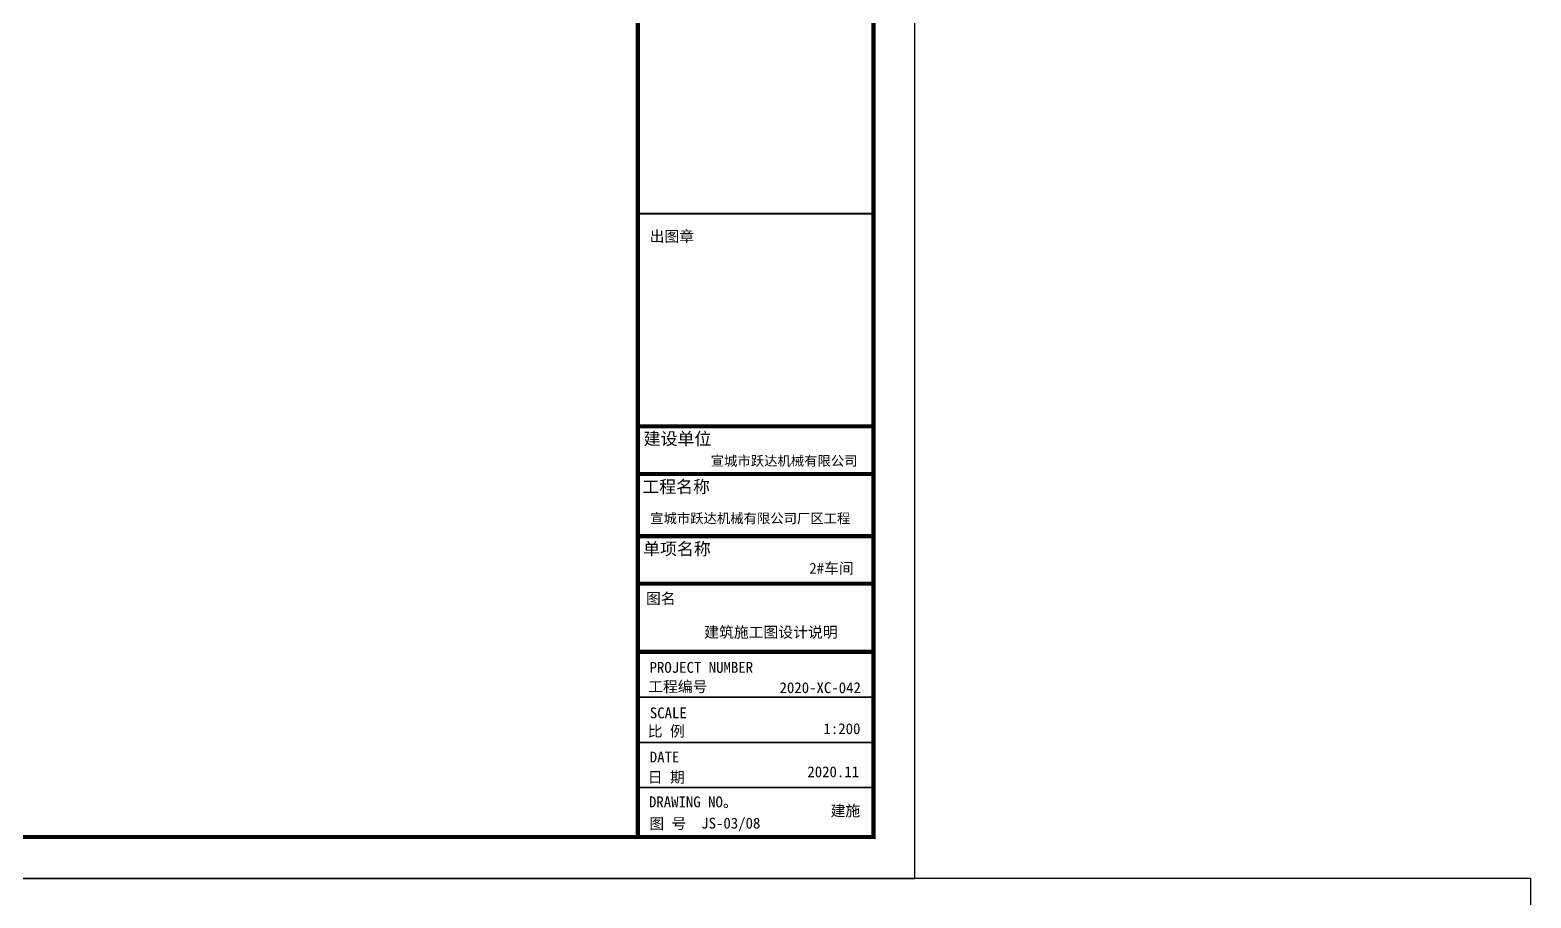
# Model space of a CAD drawing. Extents: x 1680110 to 2520911, y 137232 to 777463.
# Drawn here: x 2437419 to 2510018, y 304282 to 346282 of the extents above; entities that cross this region are included whole.
import ezdxf

# ---------------------------------------------------------------- set-up
doc = ezdxf.new("R2010")
doc.units = 0
doc.header["$LTSCALE"] = 1000
doc.header["$MEASUREMENT"] = 0
for name, color, linetype in [('PUB_TEXT', 7, 'Continuous'), ('PUB_TITLE', 4, 'Continuous'), ('图框', 4, 'Continuous')]:
    doc.layers.add(name, color=color, linetype=linetype)
doc.styles.add('黑体', font='simhei.ttf')

msp = doc.modelspace()

# ---------------------------------------------------------------- linework, layer by layer
for p, q in [((2466818.2, 327100.3), (2478016.1, 327100.3)), ((2466818.2, 324800.4), (2478019.8, 324800.4)), ((2466818.2, 321791.9), (2478059.8, 321791.9)), ((2466818.2, 319491.9), (2478059.8, 319491.9))]:
    msp.add_line(p, q)
at = {"layer": 'PUB_TEXT'}
msp.add_line((2466818.2, 317850.2), (2466818.2, 329864.1), dxfattribs=at)
at = {"layer": 'PUB_TITLE'}
for points in [[(2361418.2, 305232.4), (2480218.2, 305232.4), (2480218.2, 389232.4), (2361418.2, 389232.4)], [(2361418.2, 221232.4), (2510018.2, 221232.4), (2510018.2, 305232.4), (2361418.2, 305232.4)]]:
    msp.add_lwpolyline(points, close=True, dxfattribs=at)
at = {"layer": 'PUB_TITLE', "const_width": 200}
msp.add_lwpolyline([(2366418.2, 307232.4), (2478218.2, 307232.4), (2478218.2, 387232.4), (2366418.2, 387232.4)], close=True, dxfattribs=at)
at = {"layer": '图框', "color": 4}
msp.add_line((2466818.2, 387232.4), (2466818.2, 307232.4), dxfattribs=at)
at = {"layer": '图框', "color": 0}
for p, q in [((2466818.2, 327100.3), (2478174.5, 327100.3)), ((2466818.2, 316191.7), (2478218.2, 316191.7))]:
    msp.add_line(p, q, dxfattribs=at)
at = {"layer": '图框', "color": 4}
for points, const_width in [([(2466818.2, 387232.4), (2466818.2, 307232.4)], 197.2), ([(2466818.2, 327100.3), (2478174.5, 327100.3)], 199.2), ([(2466818.2, 324800.4), (2478178.2, 324800.4)], 199.2), ([(2466818.2, 321791.9), (2478218.2, 321791.9)], 199.2), ([(2466818.2, 319491.9), (2478218.2, 319491.9)], 199.2), ([(2466818.2, 316191.7), (2478218.2, 316191.7)], 199.2), ([(2466818.2, 313994), (2478218.2, 313994)], 80.7), ([(2466818.2, 311800), (2478218.2, 311800)], 80.7), ([(2466818.2, 309622.8), (2478218.2, 309622.8)], 80.7)]:
    msp.add_lwpolyline(points, dxfattribs=dict(at, const_width=const_width))
at = {"layer": '图框', "color": 4, "const_width": 197.2}
msp.add_lwpolyline([(2466818.2, 387232.4), (2478218.2, 387232.4), (2478218.2, 307232.4), (2466818.2, 307232.4)], close=True, dxfattribs=at)
at = {"layer": '图框', "color": 0}
for points, const_width in [([(2466818.2, 337397.2), (2478218.2, 337397.2)], 100), ([(2466818.2, 327100.3), (2478174.5, 327100.3)], 80.7), ([(2466818.2, 316191.7), (2478218.2, 316191.7)], 80.7)]:
    msp.add_lwpolyline(points, dxfattribs=dict(at, const_width=const_width))

# ---------------------------------------------------------------- texts
at = {"layer": 'PUB_TEXT', "style": '黑体'}
for s, height, p in [('宣城市跃达机械有限公司', 473.299, (2470343.9, 325196.9)), ('宣城市跃达机械有限公司厂区工程', 473.299, (2467415.6, 322416.3)), ('2#车间', 525.89, (2475113.6, 319975)), ('建筑施工图设计说明', 525.89, (2470028, 316880.8, 0)), ('2020-XC-042', 525.888, (2473671.7, 314195.2)), ('1:200', 525.89, (2475796.7, 312212.5)), ('2020.11', 525.89, (2475017.3, 310123.8)), ('建施', 525.89, (2476141, 308242.4)), ('JS-03/08', 525.89, (2469883.3, 307640.9))]:
    msp.add_text(s, height=height, dxfattribs=at).set_placement(p)
at = {"layer": '图框', "color": 4, "style": '黑体'}
for s, height, p in [('出图章', 525.89, (2467390.1, 336036.3)), ('建设单位', 600, (2467100.4, 326207.5)), ('工程名称', 600, (2467034, 323883.6)), ('单项名称', 600, (2467074, 320875.1)), ('图名', 525.89, (2467212.5, 318510.9)), ('工程编号', 525.89, (2467315.4, 314248)), ('SCALE', 525.89, (2467399.2, 312977)), ('比 例', 525.89, (2467297.7, 312091.1)), ('DATE', 525.89, (2467396.4, 310839.8)), ('日 期', 525.89, (2467297.7, 309865.5)), ('DRAWING NO。', 525.888, (2467355, 308670.4)), ('图 号', 525.89, (2467372.4, 307620.2))]:
    msp.add_text(s, height=height, dxfattribs=at).set_placement(p)
at = {"layer": '图框', "color": 0, "style": '黑体'}
msp.add_text('PROJECT NUMBER', height=525.888, dxfattribs=at).set_placement((2467386.3, 315177.6))

doc.saveas('drawing.dxf')
